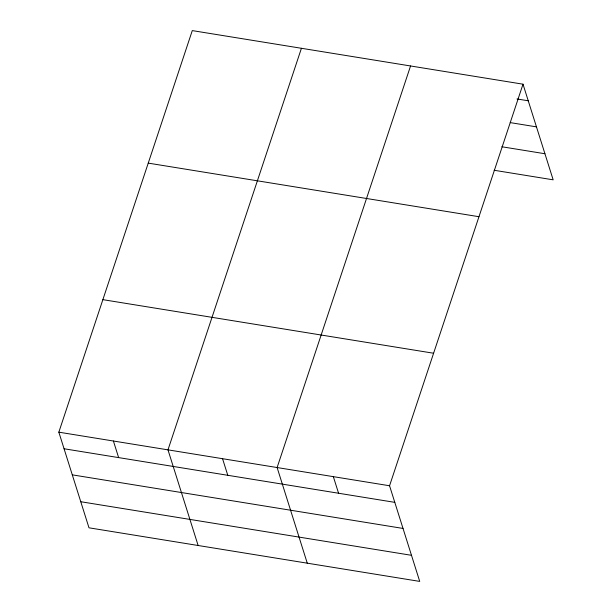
<?xml version="1.0" encoding="UTF-8"?>
<svg xmlns="http://www.w3.org/2000/svg" width="612" height="612" viewBox="0 0 612 612"><rect width="100%" height="100%" fill="white"/><g stroke="black" fill="none" stroke-linecap="round" stroke-linejoin="round"><path stroke-width="0.92" d="M523.008 84.188L389.561 485.76L419.717 581.4L88.992 527.812L58.836 432.171L192.283 30.6L523.008 84.188L553.164 179.829L494.129 170.266M301.425 48.287L167.979 449.858L198.135 545.499M410.56 65.966L277.114 467.537L307.27 563.178M516.995 98.96L528.24 100.781M510.224 122.614L536.464 126.868M501.832 146.758L544.94 153.742M148.249 163.121L478.967 216.709M102.877 299.651L433.602 353.239M58.836 432.171L389.561 485.76M64.069 448.764L394.794 502.353M72.293 474.851L403.017 528.439M80.769 501.725L411.493 555.313M333.341 476.649L338.566 493.241M222.546 458.694L227.779 475.287M113.404 441.015L118.636 457.608"/></g></svg>
